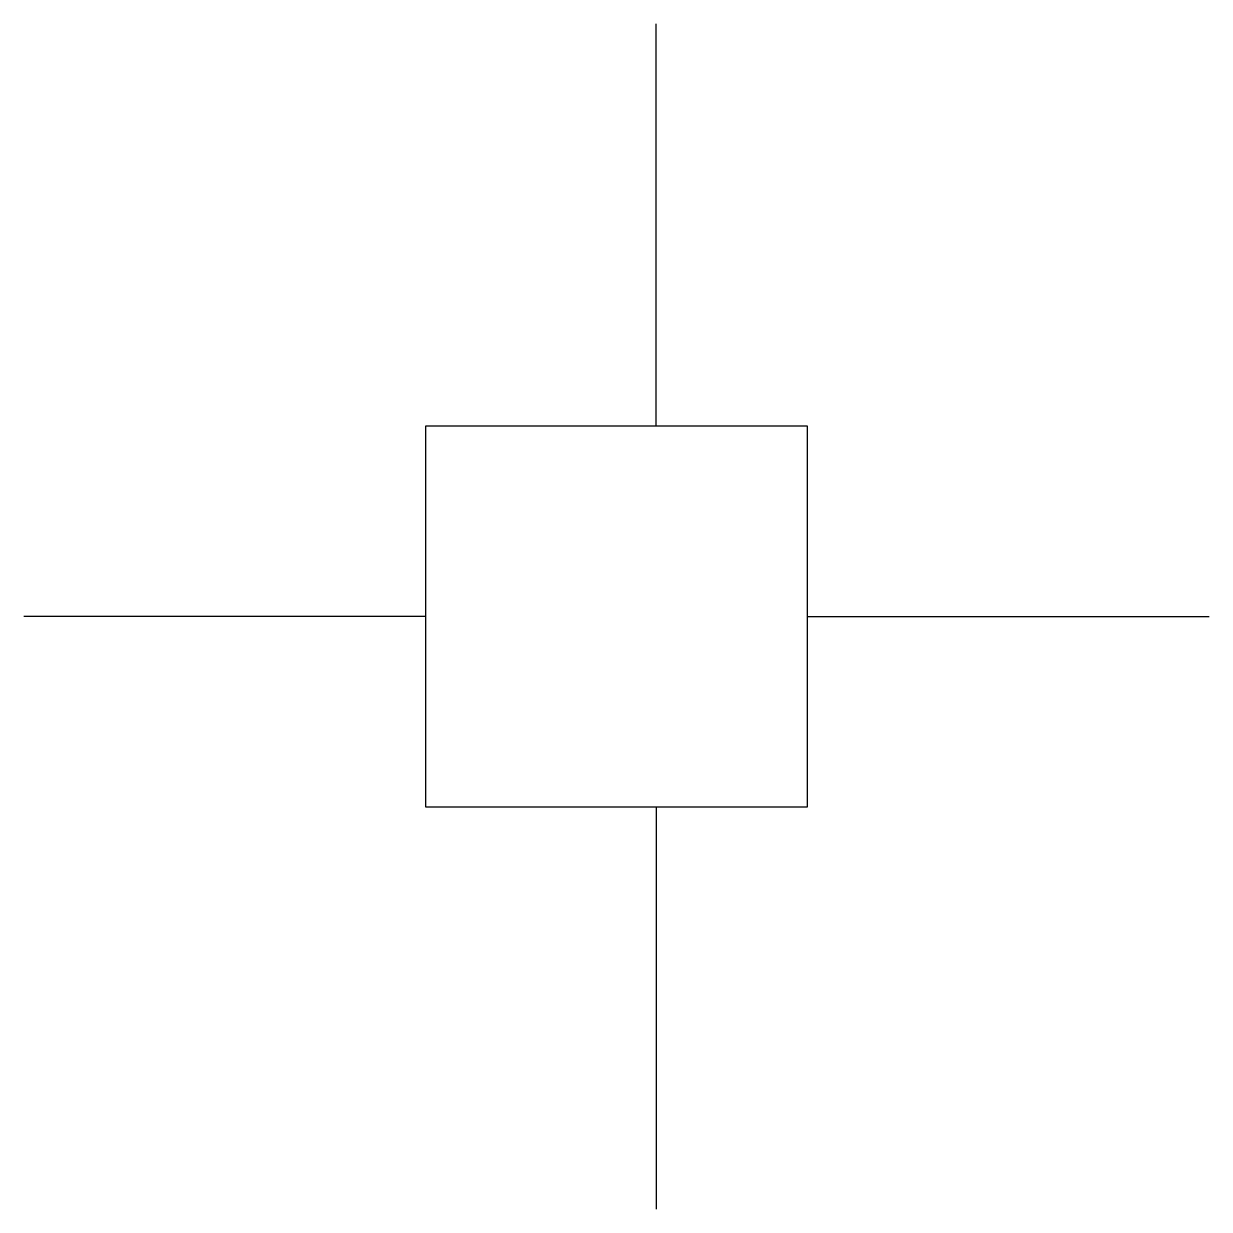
# Model space of a CAD drawing. Header units: inches. Extents: x -2.95 to 0, y -1.47 to 1.47.
import ezdxf

# ---------------------------------------------------------------- set-up
doc = ezdxf.new("R2010")
doc.units = ezdxf.units.IN
doc.header["$MEASUREMENT"] = 0
doc.layers.add('SEPTICAD', color=7, linetype='Continuous')

msp = doc.modelspace()

# ---------------------------------------------------------------- linework, layer by layer
at = {"layer": 'SEPTICAD'}
for points in [[(-1.375, 0.474), (-1.375, 0.974), (-1.375, 1.474)], [(-1.9479, 0.474), (-1, 0.474), (-1, -0.474), (-1.9479, -0.474), (-1.9479, 0.474)], [(-1.9479, 0), (-2.4479, 0), (-2.9479, 0)], [(-1, 0), (-0.5, 0), (0, 0)], [(-1.375, -0.474), (-1.375, -0.974), (-1.375, -1.474)]]:
    msp.add_lwpolyline(points, dxfattribs=at)

doc.saveas('drawing.dxf')
